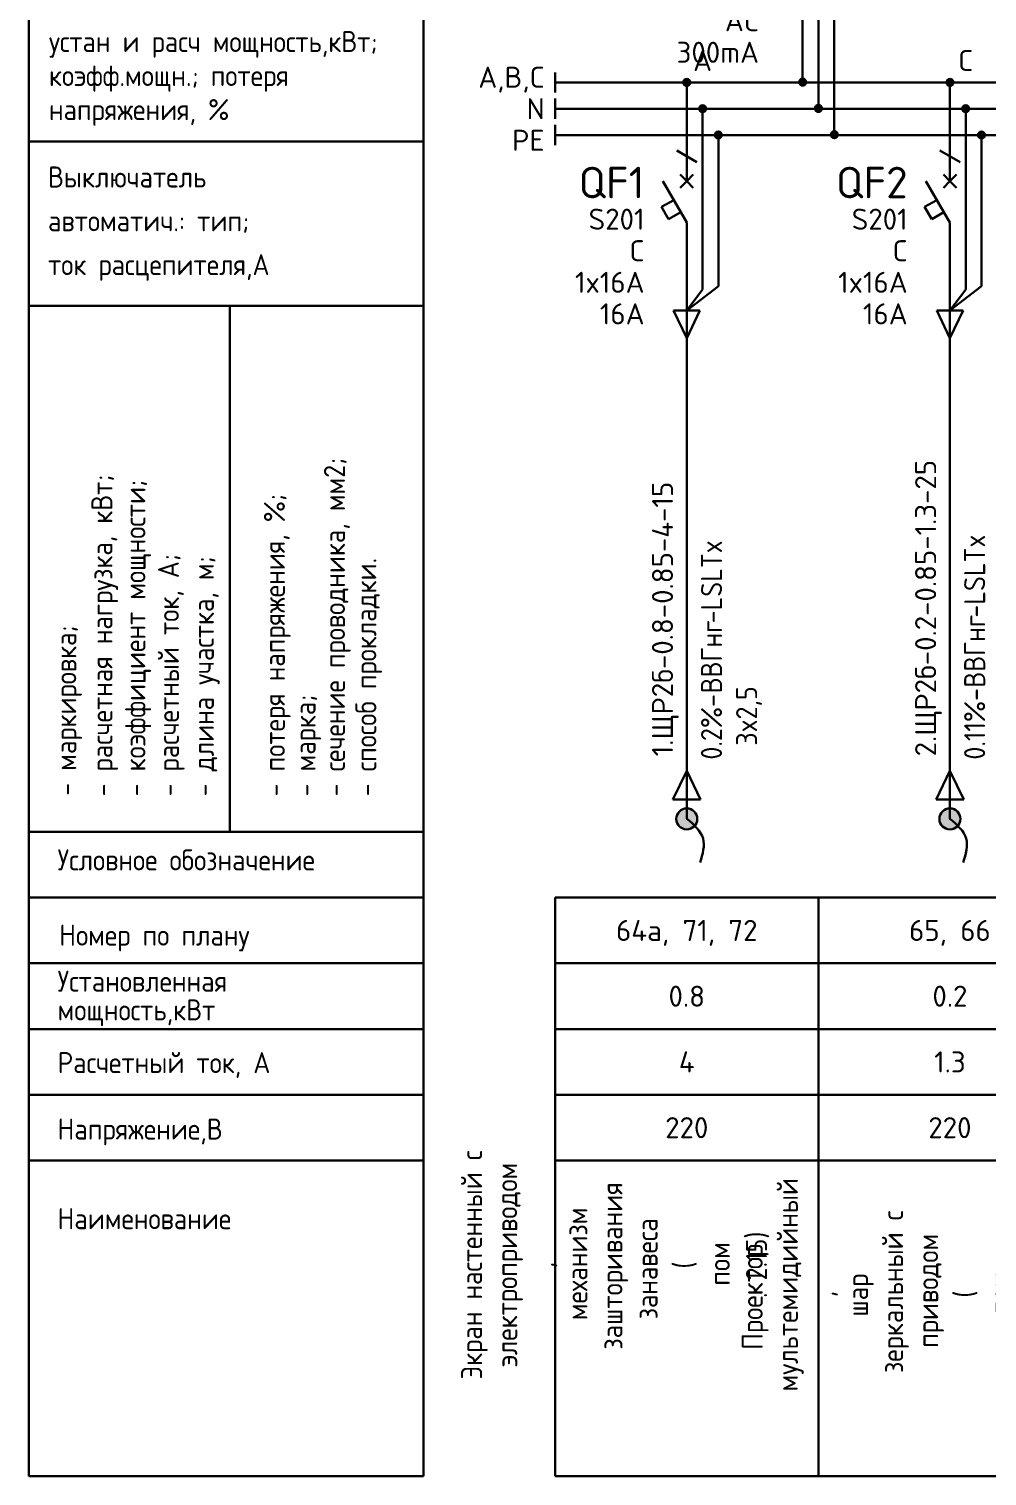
# Model space of a CAD drawing. Header units: millimetres. Extents: x -100 to 776, y -1250 to 875.
# Drawn here: x 0 to 91, y -750 to -612.4 of the extents above; entities that cross this region are included whole.
import ezdxf
from ezdxf.enums import TextEntityAlignment as Align

# ---------------------------------------------------------------- set-up
doc = ezdxf.new("R2010")
doc.units = ezdxf.units.MM
for name, color, linetype in [('Автомат защитный', 7, 'Continuous'), ('Принципиальная схема КТП -для ОДНОЛИНЕЙКИ', 7, 'Continuous'), ('ПРОВОДНИКИ', 7, 'Continuous'), ('ТЕРМОРЕЛЕ', 7, 'Continuous')]:
    doc.layers.add(name, color=color, linetype=linetype)
doc.layers.add('ЭС АВ', color=7, linetype='Continuous', lineweight=18)
doc.layers.add('ЭС рамка', color=7, linetype='Continuous', lineweight=18)
doc.styles.add('GOST A', font='isocpeur.ttf', dxfattribs={"width": 0.9})

# ---------------------------------------------------------------- blocks, each defined once
blk = doc.blocks.new('Table1')
at = {"lineweight": 30}
for p, q in [((37.5, 130), (37.5, 142.5)), ((37.5, 111.25), (37.5, 130)), ((37.5, 126.88), (0, 126.88)), ((0, 111.25), (0, 125.61)), ((0, 61.25), (0, 111.25)), ((0, 111.25), (37.5, 111.25)), ((37.5, 61.25), (0, 61.25)), ((37.5, 55), (0, 55)), ((37.5, 48.75), (0, 48.75)), ((37.5, 42.5), (0, 42.5)), ((37.5, 36.25), (0, 36.25)), ((37.5, 30), (0, 30))]:
    blk.add_line(p, q, dxfattribs=at)
at = {"layer": 'ЭС рамка', "lineweight": 30}
for p, q in [((0, 0), (0, 209.34)), ((37.5, 209.34), (37.5, 0)), ((19.09, 61.25), (19.09, 111.25)), ((37.5, 0), (0, 0))]:
    blk.add_line(p, q, dxfattribs=at)
at = {"layer": 'ЭС рамка', "style": 'GOST A', "width": 0.9}
for s, p in [('устан и расч мощность,кВт; ', (1.9, 135.39)), ('коэфф.мощн.; потеря ', (1.9, 132.16)), ('напряжения, %', (1.9, 128.92)), ('Выключатель', (1.81, 122.51)), ('автоматич.: тип;', (1.81, 118.35)), ('ток расцепителя,А', (1.81, 114.18)), ('Условное обозначение', (2.72, 57.58)), ('Номер по плану', (2.88, 50.43)), ('Установленная', (2.72, 46.05)), ('мощность,кВт', (2.72, 43.32)), ('Расчетный ток, А', (2.72, 38.31)), ('Напряжение,В', (2.72, 31.99)), ('Наименование', (2.72, 23.47))]:
    blk.add_text(s, height=2, dxfattribs=at).set_placement(p)
for s, p in [(' - сечение проводника, мм2;', (30.03, 63.48)), (' - расчетная нагрузка, кВт;', (7.93, 63.48)), (' - коэффициент мощности;', (11.07, 63.48)), (' - потеря напряжения, %%%;', (24.32, 63.48)), (' - расчетный ток, А;', (14.25, 63.48)), (' - длина участка, м;', (17.57, 63.48)), (' - способ прокладки.', (33.01, 63.48)), ('   - маркировка;', (4.5, 61.25)), (' - марка;', (27.23, 63.48))]:
    blk.add_text(s, height=2, rotation=90, dxfattribs=at).set_placement(p)
blk = doc.blocks.new('Start')
at = {"layer": 'ЭС рамка', "color": 7, "linetype": 'Continuous', "lineweight": 30}
blk.add_line((0, 3.46), (0, 1.54), dxfattribs=at)
at = {"layer": 'ЭС рамка', "color": 5, "linetype": 'Continuous', "lineweight": 30}
blk.add_line((0, 0.96), (0, -0.96), dxfattribs=at)
at = {"layer": 'ЭС рамка', "color": 94, "linetype": 'Continuous', "lineweight": 30, "ltscale": 50}
blk.add_line((0, -1.54), (0, -3.46), dxfattribs=at)
at = {"style": 'GOST A'}
blk.add_attdef('PHASE', text='', height=2, dxfattribs=at).set_placement((-1, 3), align=Align.MIDDLE_RIGHT)
at = {"layer": 'ЭС рамка', "color": 7, "linetype": 'Continuous', "lineweight": 18, "style": 'GOST A'}
blk.add_text('N', height=2, dxfattribs=at).set_placement((-1, 0), align=Align.MIDDLE_RIGHT)
at = {"layer": 'ЭС рамка', "color": 7, "linetype": 'Continuous', "lineweight": 18, "ltscale": 50, "style": 'GOST A'}
blk.add_text('РЕ', height=2, dxfattribs=at).set_placement((-1, -3), align=Align.MIDDLE_RIGHT)
blk = doc.blocks.new('*U20')
h = blk.add_hatch(color=256)
h.dxf.hatch_style = 1
edge = h.paths.add_edge_path()
edge.add_ellipse((-1.49, 2.53), major_axis=(0, 0.333), ratio=1, start_angle=0, end_angle=360)
h = blk.add_hatch(color=256)
h.dxf.hatch_style = 1
edge = h.paths.add_edge_path()
edge.add_ellipse((0.01, 0.03), major_axis=(0, 0.333), ratio=1, start_angle=0, end_angle=360, ccw=False)
h = blk.add_hatch(color=256)
h.dxf.hatch_style = 1
edge = h.paths.add_edge_path()
edge.add_ellipse((1.52, -2.47), major_axis=(0, 0.333), ratio=1, start_angle=0, end_angle=360, ccw=False)
at = {"lineweight": 30}
for p, q in [((-1.49, 66.87), (-1.49, 79.37)), ((-1.49, 66.87), (-1.49, 28.43)), ((0.01, 20.02), (0.01, 25.4)), ((-2.56, 17.94), (-1.06, 17.94)), ((-2.29, 17.47), (-0.79, 17.47)), ((0.01, 16.08), (0.01, 0.36))]:
    blk.add_line(p, q, dxfattribs=at)
for p, q in [((-1.49, 73.12), (45.66, 73.12)), ((-1.49, 54.15), (-1.49, 59.87)), ((-1.49, 54.15), (45.66, 54.15))]:
    blk.add_line(p, q)
at = {"layer": 'Автомат защитный', "lineweight": 30}
for p, q in [((-2.44, 24.62), (-0.53, 23.51)), ((-2.44, 23.78), (-0.53, 22.68)), ((-2.44, 22.95), (-0.53, 21.84)), ((-1.49, 16.08), (-3.76, 20.02)), ((0.01, 16.08), (-2.26, 20.02)), ((-3.89, 17.57), (-2.73, 18.23)), ((-3.55, 16.99), (-5, 16.99)), ((-5, 16.99), (-5, 14)), ((-3.22, 16.41), (-3.89, 17.57)), ((-2.07, 17.08), (-3.22, 16.41)), ((-5, 14), (-2.29, 14))]:
    blk.add_line(p, q, dxfattribs=at)
at = {"layer": 'Автомат защитный', "lineweight": 30, "extrusion": (0, 0, -1)}
blk.add_ellipse((-0.74, 14), major_axis=(1.55, 0), ratio=0.633538, start_param=-1.570796, end_param=4.712389, dxfattribs=at)
at = {"layer": 'ТЕРМОРЕЛЕ', "lineweight": 30}
blk.add_line((1.51, -2.14), (1.51, 25.18), dxfattribs=at)
blk.add_ellipse((-1.49, 2.53), major_axis=(0, 0.333), ratio=1, start_param=-1.570796, end_param=4.712389, dxfattribs=at)
at = {"layer": 'ТЕРМОРЕЛЕ', "lineweight": 30, "extrusion": (0, 0, -1)}
for centre in [(0.01, 0.03), (1.52, -2.47)]:
    blk.add_ellipse(centre, major_axis=(0, 0.333), ratio=1, start_param=-1.570796, end_param=4.712389, dxfattribs=at)
at = {"layer": 'ЭС АВ', "color": 7, "linetype": 'Continuous', "lineweight": 18}
for p, q in [((-2.37, 73.76), (-0.6, 72.47)), ((-2.37, 54.79), (-0.6, 53.5))]:
    blk.add_line(p, q, dxfattribs=at)
at = {"layer": 'ЭС АВ', "color": 7, "linetype": 'Continuous', "lineweight": 30}
for p, q in [((-1.49, 28.43), (-1.49, 20.02)), ((0.01, 25.4), (-1.49, 28.43)), ((-1.49, 28.43), (1.51, 25.18)), ((-1.49, 20.66), (-1.49, 20.04)), ((-1.49, 16.08), (-1.49, 2.86))]:
    blk.add_line(p, q, dxfattribs=at)
at = {"layer": 'ЭС АВ', "color": 7, "lineweight": 30}
for q in [(-2.11, 20.65), (-0.86, 20.65), (-2.11, 19.4), (-0.86, 19.4)]:
    blk.add_line((-1.49, 20.02), q, dxfattribs=at)
at = {"style": 'GOST A'}
for tag, p in [('LINE_C', (2.08, 76.2)), ('LINE_A', (1.92, 56.7)), ('LINE_B', (1.92, 51.84))]:
    blk.add_attdef(tag, text='', height=2.5, dxfattribs=at).set_placement(p, align=Align.MIDDLE_LEFT)
at = {"layer": 'Автомат защитный', "style": 'GOST A'}
for tag, height, p in [('PHASE', 2, (-5.64, 29.33)), ('NUMBER', 3, (-5.64, 24.25)), ('SWITCHTYPE', 2, (-5.64, 20.37)), ('SWITCHRELEASE', 2, (-5.64, 17.37)), ('SWITCHNOMINALCURRENT', 2, (-5.64, 14.37)), ('SWITCHRELEASECURRENT', 2, (-5.64, 11.37)), ('RCDTYPE', 2, (-5.64, 8.37)), ('RCDSETPOINT', 2, (-5.64, 5.37))]:
    blk.add_attdef(tag, text='', height=height, dxfattribs=at).set_placement(p, align=Align.MIDDLE_RIGHT)
blk = doc.blocks.new('*U18')
h = blk.add_hatch(color=256)
h.dxf.hatch_style = 1
edge = h.paths.add_edge_path()
edge.add_ellipse((12.5, 132.5), major_axis=(0, 0.333), ratio=1, start_angle=0, end_angle=360)
h = blk.add_hatch(color=256)
h.dxf.hatch_style = 1
edge = h.paths.add_edge_path()
edge.add_ellipse((14, 130), major_axis=(0, 0.333), ratio=1, start_angle=0, end_angle=360)
h = blk.add_hatch(color=256)
h.dxf.hatch_style = 1
edge = h.paths.add_edge_path()
edge.add_ellipse((15.5, 127.5), major_axis=(0, 0.333), ratio=1, start_angle=0, end_angle=360)
at = {"lineweight": 30}
for p, q in [((14, 129.67), (14, 123.11)), ((15.5, 127.17), (15.5, 113.13)), ((14, 123.11), (14, 112.8)), ((0, 55), (25, 55)), ((0, 55), (0, 0)), ((25, 55), (25, 0)), ((0, 48.75), (25, 48.75)), ((0, 42.5), (25, 42.5)), ((0, 36.25), (25, 36.25))]:
    blk.add_line(p, q, dxfattribs=at)
at = {"layer": 'Автомат защитный', "lineweight": 30}
for p, q in [((12.5, 123.11), (12.5, 132.17)), ((11.54, 126.04), (13.46, 124.93)), ((12.5, 119.17), (10.22, 123.11)), ((10.1, 120.66), (11.26, 121.32)), ((10.77, 119.5), (10.1, 120.66)), ((11.92, 120.17), (10.77, 119.5)), ((12.5, 108.54), (12.5, 119.17))]:
    blk.add_line(p, q, dxfattribs=at)
blk.add_ellipse((12.5, 132.5), major_axis=(0, 0.333), ratio=1, start_param=-1.570796, end_param=4.712389, dxfattribs=at)
at = {"layer": 'Принципиальная схема КТП -для ОДНОЛИНЕЙКИ', "lineweight": 30}
for p, q in [((12.5, 108.54), (12.5, 99.73)), ((11.19, 64.32), (12.5, 67.06)), ((12.5, 67.06), (13.81, 64.32)), ((13.81, 64.32), (11.19, 64.32)), ((12.5, 64.32), (12.5, 62.5))]:
    blk.add_line(p, q, dxfattribs=at)
at = {"layer": 'ПРОВОДНИКИ', "lineweight": 30}
for p, q in [((12.5, 110.81), (15.5, 113.13)), ((12.5, 110.81), (14, 112.8)), ((13.75, 110.81), (11.25, 110.81)), ((11.25, 110.81), (12.5, 108.2)), ((12.5, 108.2), (13.75, 110.81)), ((11.19, 64.31), (12.5, 67.06)), ((12.5, 67.06), (13.81, 64.31)), ((13.81, 64.31), (11.19, 64.31))]:
    blk.add_line(p, q, dxfattribs=at)
at = {"layer": 'ПРОВОДНИКИ', "lineweight": 30, "ltscale": 100}
blk.add_line((12.5, 99.73), (12.5, 64.32), dxfattribs=at)
at = {"layer": 'ПРОВОДНИКИ', "color": 7, "linetype": 'Continuous', "lineweight": 30}
for centre in [(14, 130), (15.5, 127.5), (15.5, 127.5)]:
    blk.add_ellipse(centre, major_axis=(0, 0.333), ratio=1, start_param=-1.570796, end_param=4.712389, dxfattribs=at)
at = {"layer": 'ЭС АВ', "color": 7, "lineweight": 30}
for q in [(11.88, 123.74), (11.88, 122.49), (13.12, 123.74), (13.12, 122.49)]:
    blk.add_line((12.5, 123.11), q, dxfattribs=at)
at = {"layer": 'ЭС рамка', "color": 7, "linetype": 'Continuous', "lineweight": 30}
for p, q in [((0, 132.5), (12.17, 132.5)), ((12.83, 132.5), (25, 132.5))]:
    blk.add_line(p, q, dxfattribs=at)
at = {"layer": 'ЭС рамка', "color": 5, "linetype": 'Continuous', "lineweight": 30}
for p, q in [((0, 130), (13.67, 130)), ((14.33, 130), (25, 130))]:
    blk.add_line(p, q, dxfattribs=at)
at = {"layer": 'ЭС рамка', "color": 94, "linetype": 'Continuous', "lineweight": 30}
for p, q in [((0, 127.5), (15.17, 127.5)), ((15.83, 127.5), (25, 127.5))]:
    blk.add_line(p, q, dxfattribs=at)
at = {"layer": 'ЭС рамка', "lineweight": 30}
for p, q in [((25, 30), (0, 30)), ((25, 0), (0, 0))]:
    blk.add_line(p, q, dxfattribs=at)
at = {"style": 'GOST A'}
for tag, p in [('LABEL', (12.5, 51.88)), ('INSTALLEDPOWER', (12.5, 45.63)), ('CURRENT', (12.5, 39.37)), ('VOLTAGE', (12.5, 33.13))]:
    blk.add_attdef(tag, text='', height=2, dxfattribs=at).set_placement(p, align=Align.MIDDLE_CENTER)
blk.add_attdef('TEXT', text='', height=2, rotation=90, dxfattribs=at).set_placement((12.5, 15), align=Align.MIDDLE_CENTER)
at = {"layer": 'Автомат защитный', "style": 'GOST A'}
blk.add_attdef('PHASE', text='', height=2, dxfattribs=at).set_placement((14, 134.59), align=Align.MIDDLE_CENTER)
for tag, height, p in [('NUMBER', 3, (8.49, 122.99)), ('SWITCHTYPE', 2, (8.49, 119.5)), ('SWITCHRELEASE', 2, (8.49, 116.5)), ('SWITCHNOMINALCURRENT', 2, (8.49, 113.5)), ('SWITCHRELEASECURRENT', 2, (8.49, 110.5)), ('RCDTYPE', 2, (8.49, 107.5)), ('RCDSETPOINT', 2, (8.49, 104.5))]:
    blk.add_attdef(tag, text='', height=height, dxfattribs=at).set_placement(p, align=Align.MIDDLE_RIGHT)
blk.add_attdef('LINE_A', text='', height=2, rotation=90, dxfattribs=at).set_placement((10.19, 68.43), align=Align.MIDDLE_LEFT)
blk.add_attdef('LINE_B', text='', height=2, rotation=90, dxfattribs=at).set_placement((13.85, 68.43), align=Align.TOP_LEFT)
blk = doc.blocks.new('*U22')
at = {"linetype": 'ByBlock', "lineweight": 30}
h = blk.add_hatch(color=256, dxfattribs=at)
h.paths.add_polyline_path([(-0.4, 0.9, -0.414214), (0.92, 0.37), (0, -0.02)])
h.paths.add_polyline_path([(0.92, 0.37, -0.101228), (1, -0.02, -0.30039), (0.39, -0.94), (0, -0.02)])
h.paths.add_polyline_path([(-0.4, 0.9), (0.39, -0.94, -0.538), (-1, -0.02, -0.30039)])
blk.add_circle((0, -0.02), 1, dxfattribs=at)
blk.add_spline([(0, 0), (1.55, -1.88), (1.27, -4.16)], degree=3, dxfattribs=at)

msp = doc.modelspace()

# ---------------------------------------------------------------- block references
at = {"lineweight": 0}
for name, p in [('Table1', (0, -750)), ('*U22', (62.5, -687.5)), ('*U22', (87.5, -687.5))]:
    msp.add_blockref(name, p, dxfattribs=at)
for name, p, values in [('*U20', (75, -620), {'PHASE': 'A,B,C', 'NUMBER': '1Q2', 'SWITCHTYPE': 'S204P/DDA204', 'SWITCHRELEASE': 'C/AC', 'SWITCHNOMINALCURRENT': '4x25А', 'SWITCHRELEASECURRENT': '25А', 'RCDSETPOINT': '300mA', 'RCDTYPE': 'AC', 'LINE_B': '1.24%-ВВГнг-LSLTx ^J 5x10', 'LINE_A': '1.4-А3/2ГРЩ-10.5-0.86-18.5-80'}), ('Start', (50, -620), {'PHASE': 'A,B,C'})]:
    msp.add_blockref(name, p, dxfattribs=at).add_auto_attribs(values)
ref = msp.add_blockref('*U18', (50, -750), dxfattribs=at)
ref.add_attrib('LABEL', '64а, 71, 72', dxfattribs={"height": 2, "style": 'GOST A'}).set_placement((62.5, -698.125), align=Align.MIDDLE_CENTER)
ref.add_attrib('INSTALLEDPOWER', '0.8', dxfattribs={"height": 2, "style": 'GOST A'}).set_placement((62.5, -704.375), align=Align.MIDDLE_CENTER)
ref.add_attrib('CURRENT', '4', dxfattribs={"height": 2, "style": 'GOST A'}).set_placement((62.5, -710.625), align=Align.MIDDLE_CENTER)
ref.add_attrib('VOLTAGE', '220', dxfattribs={"height": 2, "style": 'GOST A'}).set_placement((62.5, -716.875), align=Align.MIDDLE_CENTER)
ref.add_attrib('LINE_A', '1.ЩР2б-0.8-0.85-4-15', dxfattribs={"layer": 'Автомат защитный', "height": 2, "rotation": 90, "style": 'GOST A'}).set_placement((60.194, -681.572), align=Align.MIDDLE_LEFT)
ref.add_attrib('LINE_B_001', '0.2%%%-', (65.852, -681.881), dxfattribs={"layer": 'Автомат защитный', "height": 2, "rotation": 90, "style": 'GOST A', "width": 0.9})
ref.add_attrib('PHASE', 'A', dxfattribs={"layer": 'Автомат защитный', "height": 2, "style": 'GOST A'}).set_placement((64, -615.409), align=Align.MIDDLE_CENTER)
ref.add_attrib('NUMBER', 'QF1', dxfattribs={"layer": 'Автомат защитный', "height": 3, "style": 'GOST A'}).set_placement((58.489, -627.013), align=Align.MIDDLE_RIGHT)
ref.add_attrib('SWITCHTYPE', 'S201', dxfattribs={"layer": 'Автомат защитный', "height": 2, "style": 'GOST A'}).set_placement((58.489, -630.5), align=Align.MIDDLE_RIGHT)
ref.add_attrib('SWITCHRELEASE', 'C', dxfattribs={"layer": 'Автомат защитный', "height": 2, "style": 'GOST A'}).set_placement((58.489, -633.5), align=Align.MIDDLE_RIGHT)
ref.add_attrib('SWITCHNOMINALCURRENT', '1x16А', dxfattribs={"layer": 'Автомат защитный', "height": 2, "style": 'GOST A'}).set_placement((58.489, -636.5), align=Align.MIDDLE_RIGHT)
ref.add_attrib('SWITCHRELEASECURRENT', '16А', dxfattribs={"layer": 'Автомат защитный', "height": 2, "style": 'GOST A'}).set_placement((58.489, -639.5), align=Align.MIDDLE_RIGHT)
ref.add_attrib('TEXT_001', 'Экран настенный с', (43.058, -740.811), dxfattribs={"height": 2, "rotation": 90, "style": 'GOST A', "width": 0.9})
ref.add_attrib('LINE_B_002', 'ВВГнг', (65.852, -675.581), dxfattribs={"layer": 'Автомат защитный', "height": 2, "rotation": 90, "style": 'GOST A', "width": 0.9})
ref.add_attrib('LINE_B_003', '-LSLTx', (65.852, -668.921), dxfattribs={"layer": 'Автомат защитный', "height": 2, "rotation": 90, "style": 'GOST A', "width": 0.9})
ref.add_attrib('LINE_B_004', ' 3x2,5', (69.185, -681.701), dxfattribs={"layer": 'Автомат защитный', "height": 2, "rotation": 90, "style": 'GOST A', "width": 0.9})
ref.add_attrib('TEXT_002', 'электроприводом', (46.391, -739.641), dxfattribs={"height": 2, "rotation": 90, "style": 'GOST A', "width": 0.9})
ref.add_attrib('TEXT_003', ',', (49.725, -730.236), dxfattribs={"height": 2, "rotation": 90, "style": 'GOST A', "width": 0.9})
ref.add_attrib('TEXT_004', 'механизм', (53.058, -735.186), dxfattribs={"height": 2, "rotation": 90, "style": 'GOST A', "width": 0.9})
ref.add_attrib('TEXT_005', 'зашторивания', (56.391, -737.976), dxfattribs={"height": 2, "rotation": 90, "style": 'GOST A', "width": 0.9})
ref.add_attrib('TEXT_006', 'занавеса', (59.725, -735.096), dxfattribs={"height": 2, "rotation": 90, "style": 'GOST A', "width": 0.9})
ref.add_attrib('TEXT_007', '(', (63.258, -730.281), dxfattribs={"height": 2, "rotation": 90, "style": 'GOST A', "width": 0.9})
ref.add_attrib('TEXT_008', 'пом', (66.591, -731.901), dxfattribs={"height": 2, "rotation": 90, "style": 'GOST A', "width": 0.9})
ref.add_attrib('TEXT_009', '. 2.15)', (70.125, -733.071), dxfattribs={"height": 2, "rotation": 90, "style": 'GOST A', "width": 0.9})
ref = msp.add_blockref('*U18', (75, -750), dxfattribs=at)
ref.add_attrib('LABEL', '65, 66', dxfattribs={"height": 2, "style": 'GOST A'}).set_placement((87.5, -698.125), align=Align.MIDDLE_CENTER)
ref.add_attrib('INSTALLEDPOWER', '0.2', dxfattribs={"height": 2, "style": 'GOST A'}).set_placement((87.5, -704.375), align=Align.MIDDLE_CENTER)
ref.add_attrib('CURRENT', '1.3', dxfattribs={"height": 2, "style": 'GOST A'}).set_placement((87.5, -710.625), align=Align.MIDDLE_CENTER)
ref.add_attrib('VOLTAGE', '220', dxfattribs={"height": 2, "style": 'GOST A'}).set_placement((87.5, -716.875), align=Align.MIDDLE_CENTER)
ref.add_attrib('LINE_A', '2.ЩР2б-0.2-0.85-1.3-25', dxfattribs={"layer": 'Автомат защитный', "height": 2, "rotation": 90, "style": 'GOST A'}).set_placement((85.194, -681.572), align=Align.MIDDLE_LEFT)
ref.add_attrib('LINE_B_001', '0.11%%%-', (90.852, -681.881), dxfattribs={"layer": 'Автомат защитный', "height": 2, "rotation": 90, "style": 'GOST A', "width": 0.9})
ref.add_attrib('PHASE', 'C', dxfattribs={"layer": 'Автомат защитный', "height": 2, "style": 'GOST A'}).set_placement((89, -615.409), align=Align.MIDDLE_CENTER)
ref.add_attrib('NUMBER', 'QF2', dxfattribs={"layer": 'Автомат защитный', "height": 3, "style": 'GOST A'}).set_placement((83.489, -627.013), align=Align.MIDDLE_RIGHT)
ref.add_attrib('SWITCHTYPE', 'S201', dxfattribs={"layer": 'Автомат защитный', "height": 2, "style": 'GOST A'}).set_placement((83.489, -630.5), align=Align.MIDDLE_RIGHT)
ref.add_attrib('SWITCHRELEASE', 'C', dxfattribs={"layer": 'Автомат защитный', "height": 2, "style": 'GOST A'}).set_placement((83.489, -633.5), align=Align.MIDDLE_RIGHT)
ref.add_attrib('SWITCHNOMINALCURRENT', '1x16А', dxfattribs={"layer": 'Автомат защитный', "height": 2, "style": 'GOST A'}).set_placement((83.489, -636.5), align=Align.MIDDLE_RIGHT)
ref.add_attrib('SWITCHRELEASECURRENT', '16А', dxfattribs={"layer": 'Автомат защитный', "height": 2, "style": 'GOST A'}).set_placement((83.489, -639.5), align=Align.MIDDLE_RIGHT)
ref.add_attrib('TEXT_001', 'Проектор', (69.725, -737.996), dxfattribs={"height": 2, "rotation": 90, "style": 'GOST A', "width": 0.9})
ref.add_attrib('LINE_B_002', 'ВВГнг', (90.852, -675.041), dxfattribs={"layer": 'Автомат защитный', "height": 2, "rotation": 90, "style": 'GOST A', "width": 0.9})
ref.add_attrib('LINE_B_003', '-LSLTx', (90.852, -668.381), dxfattribs={"layer": 'Автомат защитный', "height": 2, "rotation": 90, "style": 'GOST A', "width": 0.9})
ref.add_attrib('LINE_B_004', ' 3x2,5', (94.185, -681.701), dxfattribs={"layer": 'Автомат защитный', "height": 2, "rotation": 90, "style": 'GOST A', "width": 0.9})
ref.add_attrib('TEXT_002', 'мультемидийный', (73.058, -741.956), dxfattribs={"height": 2, "rotation": 90, "style": 'GOST A', "width": 0.9})
ref.add_attrib('TEXT_003', ',', (76.391, -733.001), dxfattribs={"height": 2, "rotation": 90, "style": 'GOST A', "width": 0.9})
ref.add_attrib('TEXT_004', 'шар', (79.725, -734.846), dxfattribs={"height": 2, "rotation": 90, "style": 'GOST A', "width": 0.9})
ref.add_attrib('TEXT_005', 'зеркальный с', (83.058, -740.201), dxfattribs={"height": 2, "rotation": 90, "style": 'GOST A', "width": 0.9})
ref.add_attrib('TEXT_006', 'приводом', (86.391, -737.816), dxfattribs={"height": 2, "rotation": 90, "style": 'GOST A', "width": 0.9})
ref.add_attrib('TEXT_007', '(', (89.925, -733.046), dxfattribs={"height": 2, "rotation": 90, "style": 'GOST A', "width": 0.9})
ref.add_attrib('TEXT_008', 'пом', (93.258, -734.666), dxfattribs={"height": 2, "rotation": 90, "style": 'GOST A', "width": 0.9})
ref.add_attrib('TEXT_009', '. 2.15)', (96.791, -735.836), dxfattribs={"height": 2, "rotation": 90, "style": 'GOST A', "width": 0.9})

doc.saveas('drawing.dxf')
